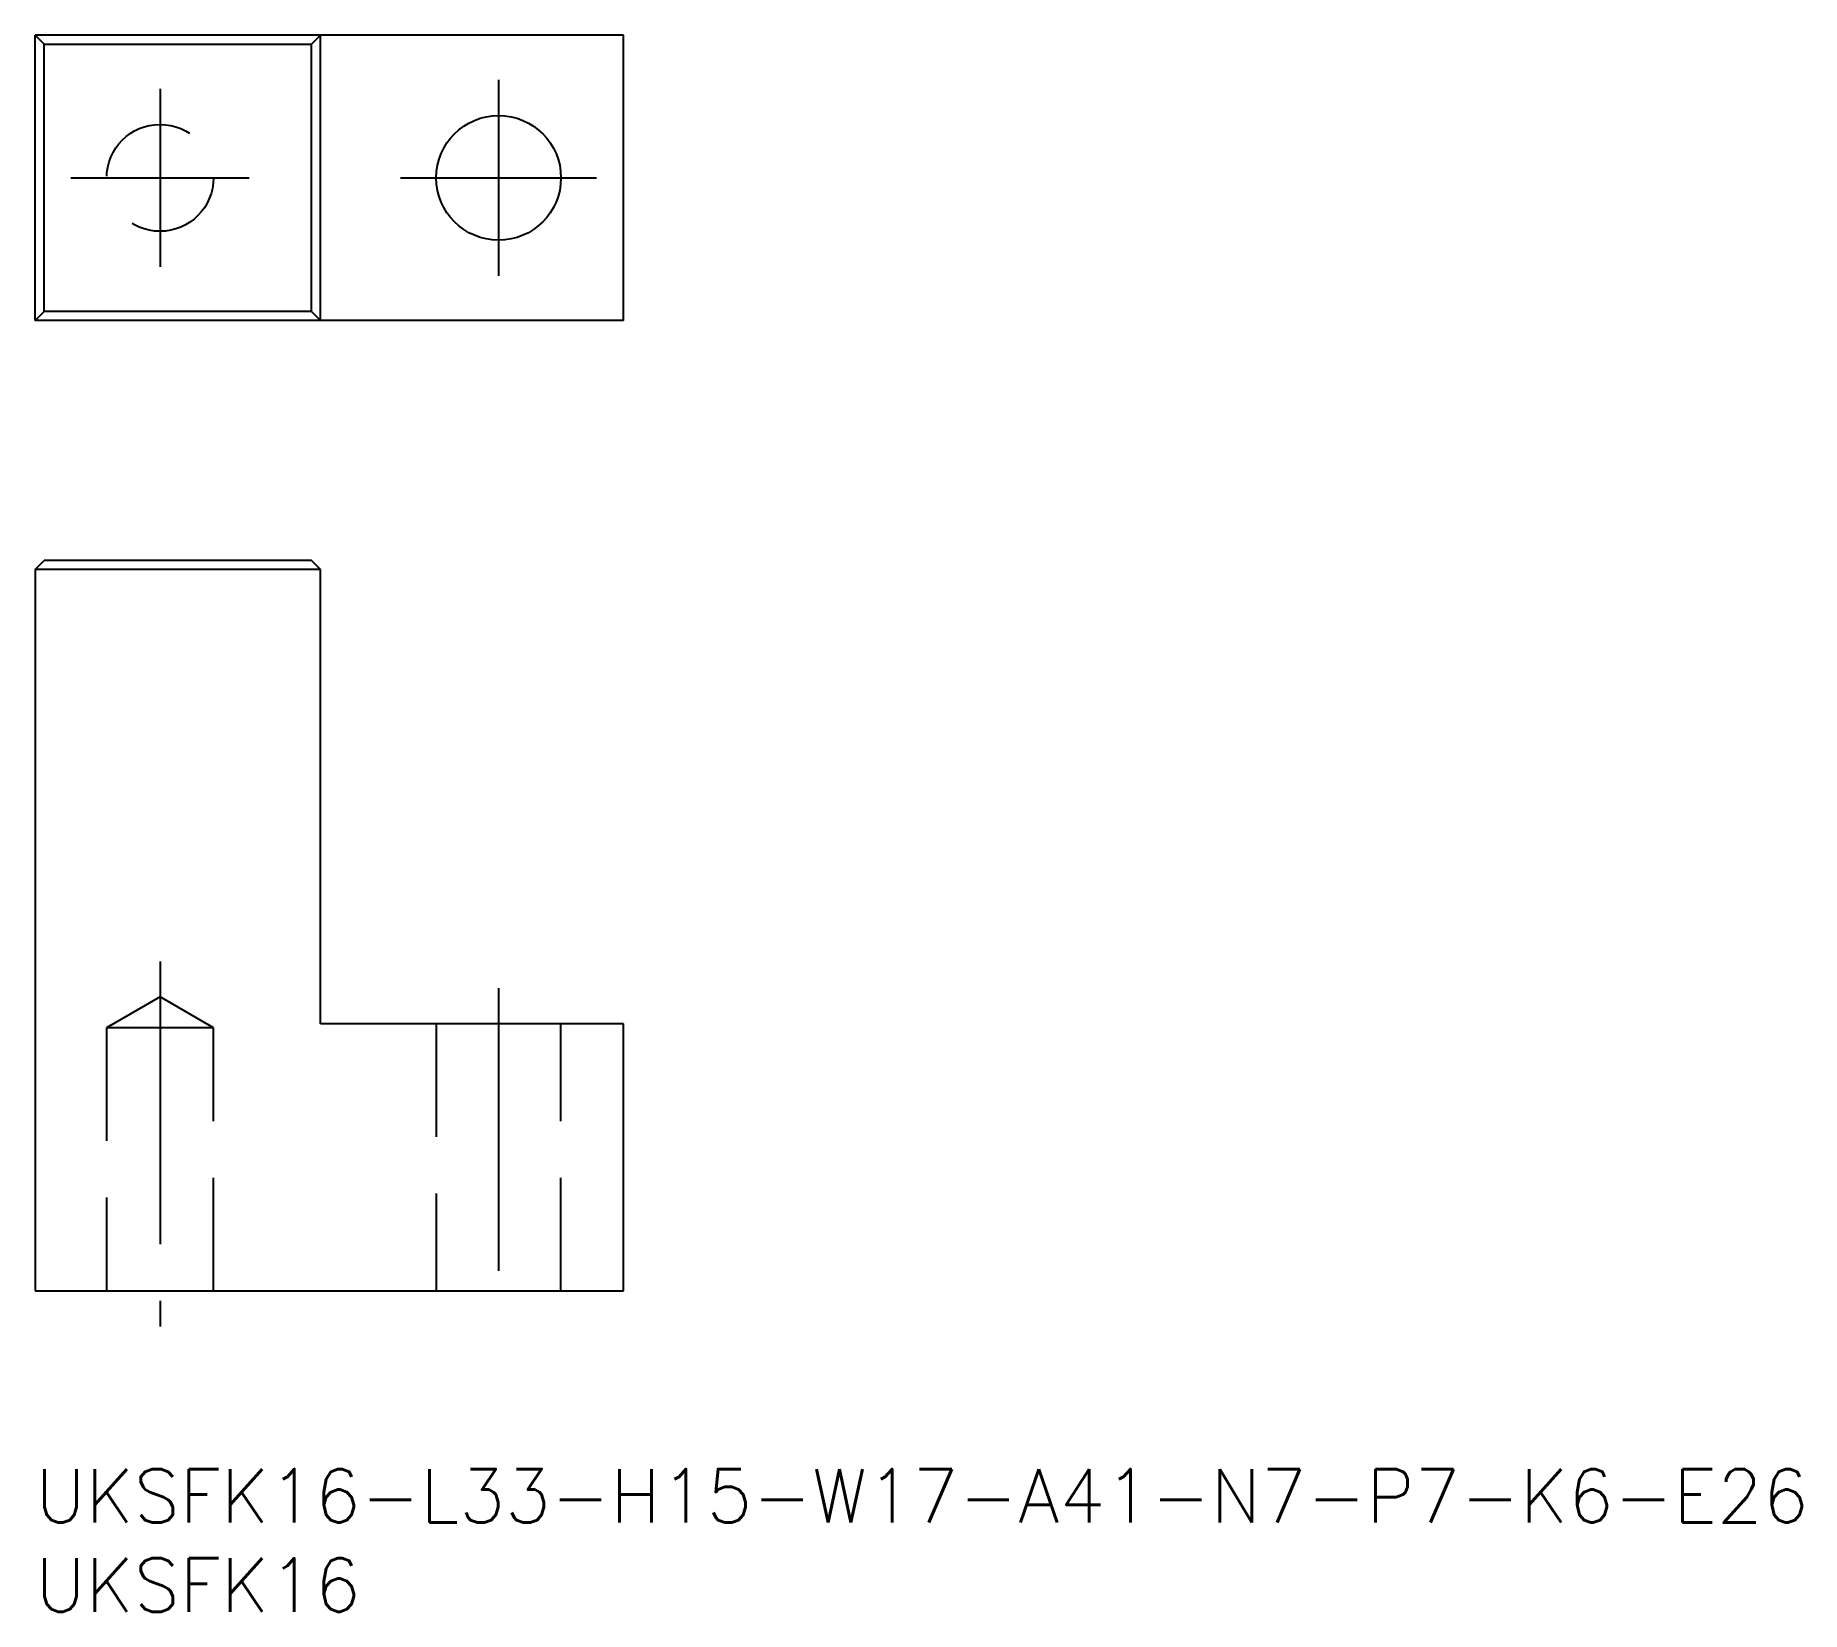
# Model space of a CAD drawing. Extents: x 0 to 99.1, y -8 to 80.5.
import ezdxf

# ---------------------------------------------------------------- set-up
doc = ezdxf.new("R2010")
doc.units = 0
doc.header["$LTSCALE"] = 0.5
doc.linetypes.add('CENTER', pattern=[50.8, 31.75, -6.35, 6.35, -6.35])
doc.linetypes.add('DASHED', pattern=[19.05, 12.7, -6.35])
for name, color, linetype in [('MSM_CENTER', 1, 'CENTER'), ('MSM_CONTINUOUS', 7, 'CONTINUOUS'), ('MSM_DASHED', 4, 'DASHED'), ('MSM_PART_NUMBER', 7, 'CONTINUOUS')]:
    doc.layers.add(name, color=color, linetype=linetype)
doc.styles.get("Standard").update_dxf_attribs({"font": 'txt.shx', "height": 1, "bigfont": 'bigfont.shx'})

# ---------------------------------------------------------------- blocks, each defined once
blk = doc.blocks.new('*U22')
at = {"layer": 'MSM_PART_NUMBER'}
blk.add_text('UKSFK16-L33-H15-W17-A41-N7-P7-K6-E26', height=3, dxfattribs=at).set_placement((0, -3))
blk = doc.blocks.new('*U23')
at = {"layer": 'MSM_PART_NUMBER'}
blk.add_text('UKSFK16', height=3, dxfattribs=at).set_placement((0, -8))

msp = doc.modelspace()

# ---------------------------------------------------------------- linework, layer by layer
at = {"layer": 'MSM_CENTER'}
for p, q in [((7, 77.474), (7, 67.474)), ((26, 77.974), (26, 66.974)), ((2, 72.474), (12, 72.474)), ((20.5, 72.474), (31.5, 72.474)), ((7, 28.5), (7, 8)), ((26, 27), (26, 8))]:
    msp.add_line(p, q, dxfattribs=at)
at = {"layer": 'MSM_CONTINUOUS'}
for p, q in [((33, 80.474), (0, 80.474)), ((0, 64.474), (0, 80.474)), ((0.5, 79.974), (0, 80.474)), ((16, 80.474), (15.5, 79.974)), ((16, 64.474), (16, 80.474)), ((33, 64.474), (33, 80.474)), ((0.5, 64.974), (0.5, 79.974)), ((0.5, 79.974), (15.5, 79.974)), ((15.5, 64.974), (15.5, 79.974)), ((0, 64.474), (0.5, 64.974)), ((33, 64.474), (0, 64.474)), ((15.5, 64.974), (0.5, 64.974)), ((16, 64.474), (15.5, 64.974)), ((0, 50.5), (0.5, 51)), ((15.5, 51), (0.5, 51)), ((16, 50.5), (15.5, 51)), ((0, 50.5), (0, 10)), ((16, 50.5), (0, 50.5)), ((16, 25), (16, 50.5)), ((33, 25), (16, 25)), ((33, 10), (33, 25)), ((0, 10), (33, 10))]:
    msp.add_line(p, q, dxfattribs=at)
msp.add_circle((26, 72.474), 3.5, dxfattribs=at)
at = {"layer": 'MSM_DASHED'}
for p, q in [((7, 26.5), (4, 24.768)), ((10, 24.768), (7, 26.5)), ((22.5, 25), (22.5, 10)), ((29.5, 10), (29.5, 25)), ((10, 24.768), (4, 24.768)), ((4, 24.768), (4, 10)), ((10, 10), (10, 24.768))]:
    msp.add_line(p, q, dxfattribs=at)
msp.add_circle((7, 72.474), 3, dxfattribs=at)

# ---------------------------------------------------------------- block references
at = {"layer": 'MSM_CONTINUOUS'}
for name in ['*U22', '*U23']:
    msp.add_blockref(name, (0, 0), dxfattribs=at)

doc.saveas('drawing.dxf')
